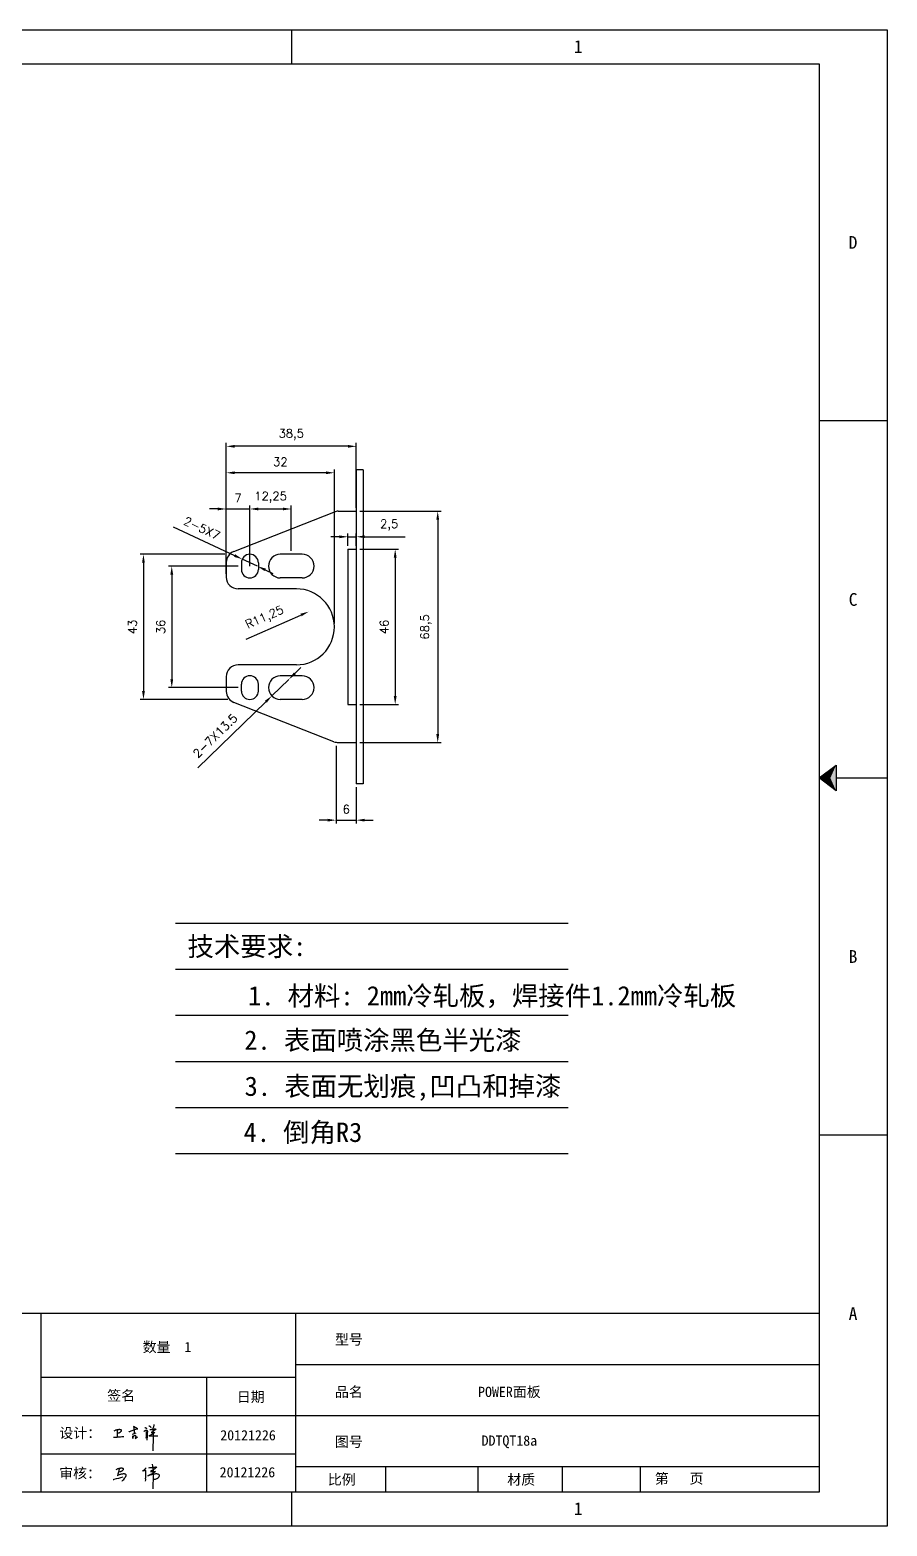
# Model space of a CAD drawing. Header units: millimetres. Extents: x 120943 to 145233, y 4425 to 40233.
# Drawn here: x 122725.5 to 122979.2, y 8535.8 to 8978.9 of the extents above; entities that cross this region are included whole.
import ezdxf
from ezdxf.enums import TextEntityAlignment as Align

# ---------------------------------------------------------------- set-up
doc = ezdxf.new("R2010")
doc.units = ezdxf.units.MM
doc.linetypes.add('DOT', pattern=[0.25, 0, -0.25])
doc.layers.add('dim', color=2, linetype='Continuous', lineweight=9)
doc.layers.add('print', color=30, linetype='Continuous')
doc.styles.add('Dartop', font='SIMFANG.TTF')
doc.styles.add('HZ', font='SimSun.ttf')
doc.styles.add('hzHT', font='SIMHEI.TTF')
doc.styles.get("Standard").update_dxf_attribs({"font": 'txt', "bigfont": 'gbcbig.shx'})
doc.dimstyles.new('0.5small', dxfattribs={"dimtxt": 2.5, "dimasz": 2.5, "dimexe": 1, "dimexo": 1, "dimgap": 2, "dimtad": 1, "dimtxsty": 'Standard', "dimcen": 2.5, "dimadec": 0, "dimazin": 0, "dimtfac": 1, "dimtmove": 0, "dimatfit": 3, "dimfxl": 1, "dimarcsym": 0})

# ---------------------------------------------------------------- blocks, each defined once
blk = doc.blocks.new('h')
for p, q in [((20773.3, -2331.8), (20775.3, -2338.7)), ((20789.1, -2340.9), (20773.5, -2331.9)), ((20775.3, -2338.7), (20775.6, -2351.2)), ((20845.7, -2343.5), (20848.4, -2353)), ((20768.1, -2360.9), (20773, -2359.1)), ((20769.5, -2366.9), (20769.8, -2370.6)), ((20769.8, -2370.6), (20770.9, -2378)), ((20770.9, -2378), (20771.5, -2370.6)), ((20772.4, -2369.3), (20774.9, -2367.8)), ((20773, -2359.1), (20784.1, -2355.2)), ((20775.6, -2351.2), (20775.5, -2357.3)), ((20782.2, -2369.2), (20780, -2377.1)), ((20780, -2377.1), (20788.3, -2371.3)), ((20780.1, -2366.4), (20780.8, -2366.4)), ((20781.9, -2367.4), (20782.2, -2369.2)), ((20848.9, -2370.3), (20847.9, -2424)), ((20848.4, -2353), (20848.9, -2370.3))]:
    blk.add_line(p, q)
for points in [[(20699.1, -2348.2, -0.029745), (20704.6, -2345.4, -0.046842), (20708.4, -2344.2, -0.00919), (20714.3, -2343, -0.018517), (20717.2, -2342.5, -0.037841), (20720.3, -2342.4, -0.039541), (20723.2, -2342.8, -0.149785), (20726, -2344.3, -0.204935), (20726.9, -2346.6, -0.074872), (20726.5, -2348.3, -0.061615), (20725.6, -2350.3, -0.034204), (20723.8, -2352.6, -0.045776), (20722.3, -2354.1, -0.054985), (20720.4, -2355.3, -0.036348), (20717.3, -2356.5, -0.067752), (20715.7, -2356.8, -0.043553), (20713.2, -2356.7)], [(20755, -2351.9, -0.024077), (20759.9, -2350.1, -0.013147), (20768.7, -2346.5, -0.00522), (20775.4, -2344.1, -0.018517), (20777.3, -2343.4, -0.008274), (20786.3, -2341, -0.039541), (20788.3, -2340.8, -0.079216), (20789.4, -2341, -0.204935)], [(20816.8, -2335, -0.053561), (20819.6, -2336.1, -0.075272), (20821.3, -2337.3, -0.005295), (20822.5, -2338.5, -0.009337), (20823.1, -2339.1, -0.026146), (20823.7, -2339.8, -0.016644), (20824.5, -2340.9)], [(20832.1, -2329.2, -0.053561), (20834.9, -2330.3, -0.075272), (20836.7, -2331.5, -0.005295), (20837.8, -2332.6, -0.009337), (20838.5, -2333.3, -0.026146), (20839, -2334, -0.016644), (20839.8, -2335.1)], [(20836, -2343.7, -0.02797), (20842.1, -2342.6, -0.048868), (20845.6, -2342.2, -0.00919), (20851.1, -2341.4, -0.018517), (20853.9, -2341.1, -0.037841), (20856.7, -2341.2, -0.039541), (20859.4, -2341.6, -0.018282), (20840.6, -2354.7, -0.000937)], [(20847.6, -2340.2, 0.021784), (20849.6, -2335.9, 0.028296), (20850.8, -2332.4, 0.008136), (20851.9, -2328.2, 0.028913), (20852.2, -2327, 0.08193), (20852.1, -2325.9, 0.075058), (20851.7, -2324.7, 0.275043)], [(20696.6, -2372.4, 0.002073), (20710.6, -2371.9, 0.016137), (20719.6, -2371.3, 0.008314), (20736.9, -2369.3)], [(20813.5, -2350.1, 0.007348), (20815.9, -2348.7, 0.008421), (20818, -2347.3, 0.009459), (20819.7, -2346.2, -0.016325), (20820.7, -2345.5, -0.173771), (20821.8, -2345.3, -0.085159), (20823.9, -2346, -0.125883), (20826, -2347.9, -0.160659), (20826.6, -2350.1, -0.010447), (20826.5, -2352.3, -0.008247), (20826.2, -2355.1, -0.002698), (20825.3, -2374, 0.001562), (20823.9, -2383.7, 0.016137)]]:
    blk.add_lwpolyline(points, format="xyb")
for points in [[(20711.3, -2343.5), (20711.3, -2343.5), (20711.5, -2355.8), (20710.7, -2368), (20710.6, -2371.9)], [(20821.5, -2350.6), (20822.4, -2359.2), (20822.2, -2364.9), (20821.7, -2369), (20821.3, -2376.3), (20823.6, -2368.5), (20827.2, -2366.3), (20829.5, -2366.3)], [(20840.6, -2354.7), (20850, -2354.7), (20855, -2354.3), (20845.9, -2361.1), (20840.5, -2364), (20833, -2367.5), (20863.2, -2367.4), (20865.9, -2367.3)]]:
    blk.add_lwpolyline(points)
for centre, radius, start, end in [((20773.7, -2371.2), 2.3, 121.9907, 163.6016), ((20787.5, -2406), 40.3, 100.6183, 108.2482), ((20780.8, -2367.6), 1.15, 9.4675, 90)]:
    blk.add_arc(centre, radius, start, end)
blk = doc.blocks.new('*U325')
at = {"color": 254, "linetype": 'Continuous', "extrusion": (0, 0, -1)}
for points in [[(-33.167, 11), (-33, 11), (-33.25, 11.188)], [(-33.167, 11), (-33.25, 11.188), (-33.25, 10.812)], [(-33.167, 11), (-33.25, 10.812), (-33, 11)]]:
    blk.add_solid(points, dxfattribs=at)
blk = doc.blocks.new('*D417')
at = {"layer": 'Defpoints', "color": 0}
for p in [(122783.61, 8855.6), (122822.11, 8836.37), (122783.61, 8821.24)]:
    blk.add_point(p, dxfattribs=at)
at = {"layer": 'dim', "color": 0, "lineweight": -2}
for p, q in [((122783.61, 8822.24), (122783.61, 8856.6)), ((122819.61, 8855.6), (122786.11, 8855.6)), ((122822.11, 8837.37), (122822.11, 8856.6))]:
    blk.add_line(p, q, dxfattribs=at)
at = {"layer": 'dim', "color": 0}
for points in [[(122786.11, 8856.02), (122786.11, 8855.18), (122783.61, 8855.6)], [(122819.61, 8856.02), (122819.61, 8855.18), (122822.11, 8855.6)]]:
    blk.add_solid(points, dxfattribs=at)
at = {"layer": 'dim', "color": 0, "insert": (122802.86, 8859.06), "char_height": 2.5, "attachment_point": 5}
blk.add_mtext('38,5', dxfattribs=at)
blk = doc.blocks.new('*D418')
at = {"layer": 'Defpoints', "color": 0}
for p in [(122822.11, 8836.37), (122822.11, 8767.87), (122846.21, 8767.87)]:
    blk.add_point(p, dxfattribs=at)
at = {"layer": 'dim', "color": 0, "lineweight": -2}
for p, q in [((122823.11, 8836.37), (122847.21, 8836.37)), ((122846.21, 8833.87), (122846.21, 8770.37)), ((122823.11, 8767.87), (122847.21, 8767.87))]:
    blk.add_line(p, q, dxfattribs=at)
at = {"layer": 'dim', "color": 0}
for points in [[(122845.79, 8833.87), (122846.63, 8833.87), (122846.21, 8836.37)], [(122845.79, 8770.37), (122846.63, 8770.37), (122846.21, 8767.87)]]:
    blk.add_solid(points, dxfattribs=at)
at = {"layer": 'dim', "color": 0, "insert": (122842.75, 8802.12), "char_height": 2.5, "attachment_point": 5, "rotation": 90}
blk.add_mtext('68,5', dxfattribs=at)
blk = doc.blocks.new('*D419')
at = {"layer": 'Defpoints', "color": 0}
for p in [(122816.11, 8767.93), (122822.11, 8755.62), (122822.11, 8744.87)]:
    blk.add_point(p, dxfattribs=at)
at = {"layer": 'dim', "color": 0, "lineweight": -2}
for p, q in [((122816.11, 8766.93), (122816.11, 8743.87)), ((122822.11, 8754.62), (122822.11, 8743.87)), ((122813.61, 8744.87), (122811.11, 8744.87)), ((122816.11, 8744.87), (122822.11, 8744.87)), ((122824.61, 8744.87), (122827.11, 8744.87))]:
    blk.add_line(p, q, dxfattribs=at)
at = {"layer": 'dim', "color": 0}
for points in [[(122813.61, 8745.29), (122813.61, 8744.46), (122816.11, 8744.87)], [(122824.61, 8745.29), (122824.61, 8744.46), (122822.11, 8744.87)]]:
    blk.add_solid(points, dxfattribs=at)
at = {"layer": 'dim', "color": 0, "insert": (122819.11, 8748.12), "char_height": 2.5, "attachment_point": 5}
blk.add_mtext('6', dxfattribs=at)
blk = doc.blocks.new('*D420')
at = {"layer": 'Defpoints', "color": 0}
for p in [(122822.11, 8828.81), (122819.61, 8825.12), (122822.11, 8825.12)]:
    blk.add_point(p, dxfattribs=at)
at = {"layer": 'dim', "color": 0, "lineweight": -2}
for p, q in [((122817.11, 8828.81), (122814.61, 8828.81)), ((122819.61, 8826.12), (122819.61, 8829.81)), ((122819.61, 8828.81), (122822.11, 8828.81)), ((122822.11, 8826.12), (122822.11, 8829.81)), ((122824.61, 8828.81), (122836.53, 8828.81))]:
    blk.add_line(p, q, dxfattribs=at)
at = {"layer": 'dim', "color": 0}
for points in [[(122817.11, 8829.22), (122817.11, 8828.39), (122819.61, 8828.81)], [(122824.61, 8829.22), (122824.61, 8828.39), (122822.11, 8828.81)]]:
    blk.add_solid(points, dxfattribs=at)
at = {"layer": 'dim', "color": 0, "insert": (122831.82, 8832.27), "char_height": 2.5, "attachment_point": 5}
blk.add_mtext('2,5', dxfattribs=at)
blk = doc.blocks.new('*D421')
at = {"layer": 'Defpoints', "color": 0}
for p in [(122822.11, 8825.12), (122822.11, 8779.12), (122833.62, 8779.12)]:
    blk.add_point(p, dxfattribs=at)
at = {"layer": 'dim', "color": 0, "lineweight": -2}
for p, q in [((122823.11, 8825.12), (122834.62, 8825.12)), ((122833.62, 8822.62), (122833.62, 8781.62)), ((122823.11, 8779.12), (122834.62, 8779.12))]:
    blk.add_line(p, q, dxfattribs=at)
at = {"layer": 'dim', "color": 0}
for points in [[(122833.2, 8822.62), (122834.04, 8822.62), (122833.62, 8825.12)], [(122833.2, 8781.62), (122834.04, 8781.62), (122833.62, 8779.12)]]:
    blk.add_solid(points, dxfattribs=at)
at = {"layer": 'dim', "color": 0, "insert": (122830.37, 8802.12), "char_height": 2.5, "attachment_point": 5, "rotation": 90}
blk.add_mtext('46', dxfattribs=at)
blk = doc.blocks.new('*D422')
at = {"layer": 'Defpoints', "color": 0}
for p in [(122783.61, 8847.76), (122783.61, 8816.87), (122815.61, 8802.12)]:
    blk.add_point(p, dxfattribs=at)
at = {"layer": 'dim', "color": 0, "lineweight": -2}
for p, q in [((122783.61, 8817.87), (122783.61, 8848.76)), ((122813.11, 8847.76), (122786.11, 8847.76)), ((122815.61, 8803.12), (122815.61, 8848.76))]:
    blk.add_line(p, q, dxfattribs=at)
at = {"layer": 'dim', "color": 0}
for points in [[(122786.11, 8848.18), (122786.11, 8847.35), (122783.61, 8847.76)], [(122813.11, 8848.18), (122813.11, 8847.35), (122815.61, 8847.76)]]:
    blk.add_solid(points, dxfattribs=at)
at = {"layer": 'dim', "color": 0, "insert": (122799.61, 8851.01), "char_height": 2.5, "attachment_point": 5}
blk.add_mtext('32', dxfattribs=at)
blk = doc.blocks.new('*D345')
at = {"layer": 'Defpoints', "color": 0}
for p in [(122808.01, 8806.63), (122797.7, 8802.12)]:
    blk.add_point(p, dxfattribs=at)
at = {"layer": 'dim', "color": 0, "lineweight": -2}
blk.add_line((122789.46, 8798.52), (122805.72, 8805.63), dxfattribs=at)
at = {"layer": 'dim', "color": 0}
blk.add_solid([(122805.55, 8806.01), (122805.89, 8805.25), (122808.01, 8806.63)], dxfattribs=at)
at = {"layer": 'dim', "color": 0, "insert": (122795.06, 8804.74), "char_height": 2.5, "attachment_point": 5, "rotation": 23.6105}
blk.add_mtext('R11,25', dxfattribs=at)
blk = doc.blocks.new('*D423')
at = {"layer": 'Defpoints', "color": 0}
for p in [(122788.11, 8820.12), (122767.47, 8784.12), (122788.11, 8784.12)]:
    blk.add_point(p, dxfattribs=at)
at = {"layer": 'dim', "color": 0, "lineweight": -2}
for p, q in [((122787.11, 8820.12), (122766.47, 8820.12)), ((122767.47, 8817.62), (122767.47, 8786.62)), ((122787.11, 8784.12), (122766.47, 8784.12))]:
    blk.add_line(p, q, dxfattribs=at)
at = {"layer": 'dim', "color": 0}
for points in [[(122767.05, 8817.62), (122767.89, 8817.62), (122767.47, 8820.12)], [(122767.05, 8786.62), (122767.89, 8786.62), (122767.47, 8784.12)]]:
    blk.add_solid(points, dxfattribs=at)
at = {"layer": 'dim', "color": 0, "insert": (122764.22, 8802.12), "char_height": 2.5, "attachment_point": 5, "rotation": 90}
blk.add_mtext('36', dxfattribs=at)
blk = doc.blocks.new('*D424')
at = {"layer": 'Defpoints', "color": 0}
for p in [(122790.61, 8837.04), (122783.61, 8821.24), (122790.61, 8819.12)]:
    blk.add_point(p, dxfattribs=at)
at = {"layer": 'dim', "color": 0, "lineweight": -2}
for p, q in [((122781.11, 8837.04), (122778.61, 8837.04)), ((122783.61, 8822.24), (122783.61, 8838.04)), ((122783.61, 8837.04), (122790.61, 8837.04)), ((122790.61, 8820.12), (122790.61, 8838.04)), ((122793.11, 8837.04), (122795.61, 8837.04))]:
    blk.add_line(p, q, dxfattribs=at)
at = {"layer": 'dim', "color": 0}
for points in [[(122781.11, 8837.46), (122781.11, 8836.63), (122783.61, 8837.04)], [(122793.11, 8837.46), (122793.11, 8836.63), (122790.61, 8837.04)]]:
    blk.add_solid(points, dxfattribs=at)
at = {"layer": 'dim', "color": 0, "insert": (122787.11, 8840.29), "char_height": 2.5, "attachment_point": 5}
blk.add_mtext('7', dxfattribs=at)
blk = doc.blocks.new('*D425')
at = {"layer": 'Defpoints', "color": 0}
for p in [(122802.86, 8837.04), (122802.86, 8823.62), (122790.61, 8820.12)]:
    blk.add_point(p, dxfattribs=at)
at = {"layer": 'dim', "color": 0, "lineweight": -2}
for p, q in [((122790.61, 8821.12), (122790.61, 8838.04)), ((122793.11, 8837.04), (122800.36, 8837.04)), ((122802.86, 8824.62), (122802.86, 8838.04))]:
    blk.add_line(p, q, dxfattribs=at)
at = {"layer": 'dim', "color": 0}
for points in [[(122793.11, 8837.46), (122793.11, 8836.63), (122790.61, 8837.04)], [(122800.36, 8837.46), (122800.36, 8836.63), (122802.86, 8837.04)]]:
    blk.add_solid(points, dxfattribs=at)
at = {"layer": 'dim', "color": 0, "insert": (122796.74, 8840.5), "char_height": 2.5, "attachment_point": 5}
blk.add_mtext('12,25', dxfattribs=at)
blk = doc.blocks.new('*D346')
at = {"layer": 'Defpoints', "color": 0}
for p in [(122784.22, 8823.62), (122759.09, 8780.62), (122785.05, 8780.62)]:
    blk.add_point(p, dxfattribs=at)
at = {"layer": 'dim', "color": 0, "lineweight": -2}
for p, q in [((122783.22, 8823.62), (122758.09, 8823.62)), ((122759.09, 8821.12), (122759.09, 8783.12)), ((122784.05, 8780.62), (122758.09, 8780.62))]:
    blk.add_line(p, q, dxfattribs=at)
at = {"layer": 'dim', "color": 0}
for points in [[(122758.67, 8821.12), (122759.51, 8821.12), (122759.09, 8823.62)], [(122758.67, 8783.12), (122759.51, 8783.12), (122759.09, 8780.62)]]:
    blk.add_solid(points, dxfattribs=at)
at = {"layer": 'dim', "color": 0, "insert": (122755.84, 8802.12), "char_height": 2.5, "attachment_point": 5, "rotation": 90}
blk.add_mtext('43', dxfattribs=at)
blk = doc.blocks.new('*D426')
at = {"layer": 'Defpoints', "color": 0}
for p in [(122788.35, 8822.18), (122792.88, 8820.07)]:
    blk.add_point(p, dxfattribs=at)
at = {"layer": 'dim', "color": 0, "lineweight": -2}
for p, q in [((122767.92, 8831.72), (122786.08, 8823.24)), ((122792.88, 8820.07), (122788.35, 8822.18)), ((122795.14, 8819.01), (122797.41, 8817.95))]:
    blk.add_line(p, q, dxfattribs=at)
at = {"layer": 'dim', "color": 0}
for points in [[(122786.26, 8823.62), (122785.9, 8822.86), (122788.35, 8822.18)], [(122795.32, 8819.39), (122794.97, 8818.63), (122792.88, 8820.07)]]:
    blk.add_solid(points, dxfattribs=at)
at = {"layer": 'dim', "color": 0, "insert": (122776.4, 8831.35), "char_height": 2.5, "attachment_point": 5, "rotation": 334.9746}
blk.add_mtext('2-5X7', dxfattribs=at)
blk = doc.blocks.new('*D427')
at = {"layer": 'Defpoints', "color": 0}
for p in [(122802.12, 8786.57), (122797.1, 8781.68)]:
    blk.add_point(p, dxfattribs=at)
at = {"layer": 'dim', "color": 0, "lineweight": -2}
for p, q in [((122803.91, 8788.31), (122805.7, 8790.05)), ((122802.12, 8786.57), (122797.1, 8781.68)), ((122775.19, 8760.33), (122795.31, 8779.94))]:
    blk.add_line(p, q, dxfattribs=at)
at = {"layer": 'dim', "color": 0}
for points in [[(122803.62, 8788.61), (122804.2, 8788.01), (122802.12, 8786.57)], [(122795.02, 8780.23), (122795.6, 8779.64), (122797.1, 8781.68)]]:
    blk.add_solid(points, dxfattribs=at)
at = {"layer": 'dim', "color": 0, "insert": (122780.32, 8769.87), "char_height": 2.5, "attachment_point": 5, "rotation": 44.2508}
blk.add_mtext('2-7X13.5', dxfattribs=at)

msp = doc.modelspace()

# ---------------------------------------------------------------- linework, layer by layer
at = {"color": 0, "linetype": 'DOT'}
for p, q in [((122339.374, 8978.942), (122969.168, 8978.942)), ((122969.168, 8535.773), (122339.374, 8535.773))]:
    msp.add_line(p, q, dxfattribs=at)
at = {"color": 0}
for p, q in [((122802.979, 8968.87), (122802.979, 8978.942)), ((122359.518, 8968.87), (122959.096, 8968.87)), ((122959.096, 8968.87), (122959.096, 8545.845)), ((122979.24, 8863.114), (122959.096, 8863.114)), ((122964.132, 8757.358), (122979.24, 8757.358)), ((122979.24, 8651.601), (122959.096, 8651.601)), ((122959.096, 8598.723), (122653.158, 8598.723)), ((122728.698, 8598.723), (122728.698, 8545.845)), ((122804.238, 8545.845), (122804.238, 8598.723)), ((122728.698, 8579.838), (122804.238, 8579.838)), ((122777.799, 8579.838), (122777.799, 8545.845)), ((122804.238, 8583.615), (122959.096, 8583.615)), ((122653.158, 8568.507), (122728.698, 8568.507)), ((122728.698, 8568.507), (122959.096, 8568.507)), ((122728.698, 8557.176), (122804.238, 8557.176)), ((122804.238, 8553.399), (122959.096, 8553.399)), ((122830.815, 8545.845), (122830.815, 8553.399)), ((122858.204, 8545.845), (122858.204, 8553.399)), ((122883.104, 8545.845), (122883.104, 8553.399)), ((122906.217, 8545.845), (122906.217, 8553.399)), ((122959.096, 8545.845), (122359.518, 8545.845)), ((122802.979, 8535.773), (122802.979, 8545.845))]:
    msp.add_line(p, q, dxfattribs=at)
for p, q in [((122822.112, 8848.623), (122822.112, 8755.623)), ((122824.112, 8848.623), (122822.112, 8848.623)), ((122824.112, 8848.623), (122824.112, 8755.623)), ((122785.833, 8824.495), (122815.495, 8836.131)), ((122816.774, 8836.373), (122822.112, 8836.373)), ((122806.112, 8823.623), (122799.612, 8823.623)), ((122819.612, 8825.123), (122819.612, 8779.123)), ((122819.612, 8825.123), (122822.112, 8825.123)), ((122783.612, 8821.237), (122783.612, 8816.873)), ((122788.112, 8821.123), (122788.112, 8819.123)), ((122793.112, 8821.123), (122793.112, 8819.123)), ((122806.112, 8816.623), (122799.612, 8816.623)), ((122804.362, 8813.373), (122787.112, 8813.373)), ((122804.362, 8790.873), (122787.112, 8790.873)), ((122783.612, 8787.373), (122783.612, 8783.01)), ((122788.112, 8783.123), (122788.112, 8785.123)), ((122793.112, 8783.123), (122793.112, 8785.123)), ((122806.112, 8787.623), (122799.612, 8787.623)), ((122815.495, 8768.115), (122785.833, 8779.752)), ((122806.112, 8780.623), (122799.612, 8780.623)), ((122819.612, 8779.123), (122822.112, 8779.123)), ((122816.774, 8767.873), (122822.112, 8767.873)), ((122824.112, 8755.623), (122822.112, 8755.623)), ((122761.708, 8554.138), (122761.924, 8552.327)), ((122761.139, 8551.012), (122760.397, 8550.61)), ((122761.674, 8551.297), (122761.139, 8551.012)), ((122761.17, 8551.898), (122762.114, 8551.898)), ((122762.617, 8551.944), (122761.674, 8551.297)), ((122761.96, 8550.991), (122761.879, 8546.831)), ((122761.924, 8552.327), (122761.96, 8550.991)), ((122762.114, 8551.898), (122762.617, 8551.944))]:
    msp.add_line(p, q)
msp.add_lwpolyline([(122959.096, 8757.358), (122964.132, 8761.135), (122964.132, 8753.581), (122959.096, 8757.358)], close=True, dxfattribs=at)
for points in [[(122760.707, 8553.011, -0.0279703), (122761.317, 8553.124, -0.0488679), (122761.671, 8553.162, -0.0091902), (122762.227, 8553.244, -0.0185172), (122762.505, 8553.27, -0.0378406), (122762.79, 8553.264, -0.0395413), (122763.059, 8553.216, -0.0182819), (122761.17, 8551.898, -0.0009369)], [(122750.964, 8552.551, -0.029745), (122751.396, 8552.767, -0.0468422), (122751.688, 8552.861, -0.0091902), (122752.144, 8552.954, -0.0185172), (122752.373, 8552.987, -0.0378406), (122752.609, 8552.994, -0.0395413), (122752.833, 8552.966, -0.1497852), (122753.052, 8552.847, -0.2049352), (122753.12, 8552.673, -0.0748717), (122753.094, 8552.536, -0.0616146), (122753.02, 8552.385, -0.0342039), (122752.884, 8552.207, -0.0457759), (122752.763, 8552.091, -0.054985), (122752.617, 8551.999, -0.0363479), (122752.375, 8551.903, -0.0677521), (122752.254, 8551.882, -0.0435534), (122752.063, 8551.892)], [(122760.397, 8550.61, -0.029745), (122761.071, 8550.948, -0.0468422), (122761.527, 8551.094, -0.0091902), (122762.239, 8551.238, -0.0185172), (122762.595, 8551.29, -0.0378406), (122762.964, 8551.301, -0.0395413), (122763.313, 8551.258, -0.1497852), (122763.655, 8551.071, -0.2049352), (122763.76, 8550.801, -0.0748717), (122763.72, 8550.587, -0.0616146), (122763.604, 8550.351, -0.0342039), (122763.393, 8550.073, -0.0457759), (122763.204, 8549.893, -0.054985), (122762.976, 8549.749, -0.0363479), (122762.598, 8549.599, -0.0677521), (122762.409, 8549.566, -0.0435534), (122762.111, 8549.582)]]:
    msp.add_lwpolyline(points, format="xyb")
msp.add_lwpolyline([(122751.916, 8552.91), (122751.916, 8552.91), (122751.771, 8552.025), (122751.534, 8551.192), (122751.378, 8550.682)])
for centre, radius, start, end in [((122816.774, 8832.873), 3.5, 90, 111.42046), ((122816.774, 8832.873), 3.5, 90, 111.42046), ((122787.112, 8821.237), 3.5, 111.42046, 180), ((122790.612, 8821.123), 2.5, 90, 180), ((122790.612, 8821.123), 2.5, 0, 90), ((122799.612, 8820.123), 3.5, 90, 180), ((122806.112, 8820.123), 3.5, 0, 90), ((122790.612, 8819.123), 2.5, 180, 270), ((122790.612, 8819.123), 2.5, 270, 0), ((122799.612, 8820.123), 3.5, 180, 270), ((122806.112, 8820.123), 3.5, 270, 0), ((122787.112, 8816.873), 3.5, 180, 270), ((122804.362, 8802.123), 11.25, 270, 90), ((122787.112, 8787.373), 3.5, 90, 180), ((122790.612, 8785.123), 2.5, 90, 180), ((122790.612, 8785.123), 2.5, 0, 90), ((122799.612, 8784.123), 3.5, 90, 180), ((122799.612, 8784.123), 3.5, 180, 270), ((122806.112, 8784.123), 3.5, 0, 90), ((122806.112, 8784.123), 3.5, 270, 0), ((122787.112, 8783.01), 3.5, 180, 248.57954), ((122790.612, 8783.123), 2.5, 180, 270), ((122790.612, 8783.123), 2.5, 270, 0), ((122816.774, 8771.373), 3.5, 248.57954, 270), ((122749.859, 8551.146), 1.596, 281.07698, 291.21263), ((122714.759, 8693.622), 148.319, 283.91895, 284.97151), ((122753.818, 8546.46), 4.876, 113.20245, 120.0175), ((122752.673, 8549.13), 1.971, 102.47486, 113.20245), ((122755.53, 8536.218), 15.195, 100.36867, 102.47486), ((122752.356, 8550.398), 1.257, 283.81625, 294.03051), ((122753.469, 8547.481), 3.745, 96.12534, 100.36867), ((122752.624, 8549.776), 0.58, 294.83643, 309.90113), ((122744.892, 8556.91), 11.096, 316.91956, 320.58866), ((122753.269, 8549.341), 1.875, 87.45704, 96.12534), ((122753.276, 8549.498), 1.717, 78.39957, 87.45704), ((122751.179, 8551.52), 2.821, 324.09481, 331.37836), ((122753.519, 8550.679), 0.511, 44.32465, 78.39957), ((122753.369, 8550.413), 0.377, 319.57307, 337.48549), ((122752.331, 8551.242), 1.694, 324.91067, 333.34843), ((122753.155, 8550.935), 0.825, 326.76781, 340.87102), ((122753.682, 8550.838), 0.284, 357.99839, 44.32465), ((122753.405, 8550.848), 0.561, 340.87102, 357.99839), ((122755.175, 8558.542), 7.458, 299.26546, 300.9495), ((122772.07, 8496.03), 57.583, 102.46592, 103.2053), ((122732.829, 8579.865), 38.128, 313.36613, 315.29608), ((122880.071, 8531.632), 121.7, 171.41017, 171.76808), ((122759.646, 8552.012), 0.244, 52.37575, 91.29116), ((122545.198, 8558.929), 214.732, 357.56566, 358.05728), ((122759.562, 8552.05), 0.279, 357.19683, 33.70518), ((122753.274, 8552.462), 6.583, 352.91255, 354.80268), ((122755.743, 8552.237), 4.103, 354.80268, 357.19683)]:
    msp.add_arc(centre, radius, start, end)
at = {"layer": 'Defpoints'}
for p, q in [((122768.6, 8714.379), (122884.859, 8714.379)), ((122768.6, 8700.729), (122884.859, 8700.729)), ((122768.6, 8700.729), (122884.859, 8700.729)), ((122768.6, 8687.079), (122884.859, 8687.079)), ((122768.6, 8673.429), (122884.859, 8673.429)), ((122768.6, 8659.779), (122884.859, 8659.779)), ((122768.6, 8646.129), (122884.859, 8646.129))]:
    msp.add_line(p, q, dxfattribs=at)
at = {"layer": 'print'}
msp.add_lwpolyline([(122339.374, 8978.942), (122979.24, 8978.942), (122979.24, 8535.773), (122339.374, 8535.773)], close=True, dxfattribs=at)

# ---------------------------------------------------------------- block references
at = {"color": 0, "linetype": 'Continuous', "xscale": 20.14402654906917, "yscale": 20.14402654906917, "zscale": 20.14402654906917}
msp.add_blockref('*U325', (122294.343, 8535.773), dxfattribs=at)
at = {"color": 0, "xscale": 0.07747410198498983, "yscale": 0.07747410198498983, "zscale": 0.07747410198498983}
msp.add_blockref('h', (121146.743, 8745.907), dxfattribs=at)

# ---------------------------------------------------------------- texts
at = {"color": 0}
for s, height, style, p in [('1', 3.777, 'Dartop', (122887.795, 8974.026)), ('D', 3.777, 'Dartop', (122969.168, 8915.992)), ('C', 3.777, 'Dartop', (122969.168, 8810.236)), ('B', 3.777, 'Dartop', (122969.168, 8704.48)), ('A', 3.777, 'Dartop', (122969.168, 8598.723)), ('数量  1', 3.0216, 'hzHT', (122766.062, 8588.819)), ('型号', 3.0216, 'hzHT', (122819.915, 8591.037)), ('签名', 3.0216, 'hzHT', (122752.489, 8574.419)), ('日期', 3.0216, 'hzHT', (122790.829, 8574.047)), ('品名', 3.0216, 'hzHT', (122819.915, 8575.526)), ('POWER面板', 3.0216, 'hzHT', (122867.423, 8575.526)), ('20121226', 3.0216, 'hzHT', (122790.054, 8562.687)), ('图号', 3.0216, 'hzHT', (122819.915, 8560.757)), ('DDTQT18a', 3.0216, 'hzHT', (122867.423, 8561.096)), ('20121226', 3.0216, 'hzHT', (122789.874, 8551.723)), ('比例', 3.0216, 'hzHT', (122817.808, 8549.544)), ('材质', 3.0216, 'hzHT', (122870.933, 8549.544)), ('第   页', 3.0216, 'hzHT', (122917.675, 8549.857)), ('1', 3.777, 'Dartop', (122887.795, 8540.929))]:
    msp.add_text(s, height=height, dxfattribs=dict(at, style=style)).set_placement(p, align=Align.MIDDLE_CENTER)
at = {"style": 'HZ'}
for s, p in [('技术要求:', (122789.713, 8707.49)), ('     1. 材料: 2mm冷轧板，焊接件1.2mm冷轧板', (122852.572, 8692.862)), ('    2. 表面喷涂黑色半光漆', (122822.18, 8679.718)), ('3. 表面无划痕,凹凸和掉漆', (122835.945, 8666.068)), ('4. 倒角R3           ', (122827.759, 8652.418))]:
    msp.add_text(s, height=5.733, dxfattribs=at).set_placement(p, align=Align.MIDDLE_CENTER)
at = {"color": 0, "style": 'hzHT'}
for s, p in [('设计：', (122734.184, 8561.83)), ('审核：', (122734.139, 8549.931))]:
    msp.add_text(s, height=3.0216, dxfattribs=at).set_placement(p)

# ---------------------------------------------------------------- dimensions: what is measured, and where the dimension line sits
at = {"layer": 'dim'}
for base, p1, p2, picture, middle in [((122783.612, 8855.599), (122822.112, 8836.373), (122783.612, 8821.237), '*D417', (122802.862, 8859.057)), ((122783.612, 8847.763), (122815.612, 8802.123), (122783.612, 8816.873), '*D422', (122799.612, 8851.013)), ((122790.612, 8837.044), (122783.612, 8821.237), (122790.612, 8819.123), '*D424', (122787.112, 8840.294)), ((122822.112, 8828.807), (122819.612, 8825.123), (122822.112, 8825.123), '*D420', (122831.82, 8832.266)), ((122822.112, 8744.873), (122816.113, 8767.934), (122822.112, 8755.623), '*D419', (122819.112, 8748.123))]:
    dim = msp.add_linear_dim(base=base, p1=p1, p2=p2, dimstyle='0.5small', override={"dimpost": '\\X'}, dxfattribs=at)
    dim.commit()
    dim.dimension.update_dxf_attribs({"geometry": picture, "text_midpoint": middle})
dim = msp.add_linear_dim(base=(122802.862, 8837.044), p1=(122790.612, 8820.123), p2=(122802.862, 8823.623), dimstyle='0.5small', override={"dimpost": '\\X'}, dxfattribs=at)
dim.commit()
dim.dimension.update_dxf_attribs({"geometry": '*D425', "text_midpoint": (122796.737, 8837.044), "dimtype": 160})
for p1, p2, text, picture, middle in [((122792.877, 8820.066), (122788.346, 8822.181), '2-5X7', '*D426', (122775.021, 8828.402)), ((122802.119, 8786.566), (122797.105, 8781.681), '2-7X13.5', '*D427', (122782.593, 8767.544))]:
    dim = msp.add_diameter_dim_2p(p1=p1, p2=p2, text=text, dimstyle='0.5small', override={"dimpost": '\\X'}, dxfattribs=at)
    dim.commit()
    dim.dimension.update_dxf_attribs({"geometry": picture, "text_midpoint": middle, "dimtype": 163})
for base, p1, p2, picture, middle in [((122846.21, 8767.873), (122822.112, 8836.373), (122822.112, 8767.873), '*D418', (122842.752, 8802.123)), ((122759.088, 8780.623), (122784.22, 8823.623), (122785.05, 8780.623), '*D346', (122755.838, 8802.123)), ((122833.618, 8779.123), (122822.112, 8825.123), (122822.112, 8779.123), '*D421', (122830.368, 8802.123)), ((122767.469, 8784.123), (122788.112, 8820.123), (122788.112, 8784.123), '*D423', (122764.219, 8802.123))]:
    dim = msp.add_linear_dim(base=base, p1=p1, p2=p2, angle=90, dimstyle='0.5small', override={"dimpost": '\\X'}, dxfattribs=at)
    dim.commit()
    dim.dimension.update_dxf_attribs({"geometry": picture, "text_midpoint": middle})
dim = msp.add_radius_dim(center=(122797.703, 8802.123), mpoint=(122808.011, 8806.629), dimstyle='0.5small', override={"dimpost": '\\X'}, dxfattribs=at)
dim.commit()
dim.dimension.update_dxf_attribs({"geometry": '*D345', "text_midpoint": (122796.443, 8801.573), "dimtype": 164})

doc.saveas('drawing.dxf')
